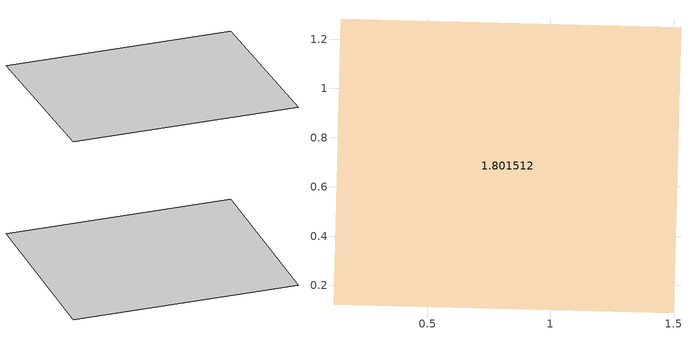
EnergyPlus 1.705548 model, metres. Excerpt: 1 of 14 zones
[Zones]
1.801512
 ceiling inside (1.366612): 1.5,0.09,1.65 1.53,1.25,1.62 0.15,1.28,1.62 0.12,0.12,1.65
[CoolingTower:TwoSpeed]
1.539424: Design Water Flow Rate {m3/s}=1.291383; High Fan Speed Air Flow Rate {m3/s}=1.030006; High Fan Speed Fan Power {W}=1.515003; High Fan Speed U-Factor Times Area Value {W/K}=1.644913; Low Fan Speed Air Flow Rate {m3/s}=1.437984; Low Fan Speed Air Flow Rate Sizing Factor=1.69787; Low Fan Speed Fan Power {W}=1.438416; Low Fan Speed Fan Power Sizing Factor=1.343669; Low Fan Speed U-Factor Times Area Value {W/K}=1.184732; Low Fan Speed U-Factor Times Area Sizing Factor=1.178572; Free Convection Regime Air Flow Rate {m3/s}=1.083466; Free Convection Regime Air Flow Rate Sizing Factor=1.397044; Free Convection Regime U-Factor Times Area Value {W/K}=1.309033; Free Convection U-Factor Times Area Value Sizing Factor=1.2024; Performance Input Method=1.071797; Heat Rejection Capacity and Nominal Capacity Sizing Ratio=1.502607; High Speed Nominal Capacity {W}=1.030672; Low Speed Nominal Capacity {W}=1.17249; Low Speed Nominal Capacity Sizing Factor=1.006497; Free Convection Nominal Capacity {W}=1.413594; Free Convection Nominal Capacity Sizing Factor=1.402447; Design Inlet Air Dry-Bulb Temperature {C}=1.992956; Design Inlet Air Wet-Bulb Temperature {C}=1.987725; Design Approach Temperature {deltaC}=1.392029; Design Range Temperature {deltaC}=1.950786; Basin Heater Capacity {W/K}=1.147014; Basin Heater Setpoint Temperature {C}=1.378335; Basin Heater Operating Schedule=1.91185; Evaporation Loss Mode=1.566373; Evaporation Loss Factor {percent/K}=1.025105; Drift Loss Percent {percent}=1.819502; Blowdown Calculation Mode=1.612033; Blowdown Concentration Ratio=1.644779; Blowdown Makeup Water Usage Schedule=1.503023; Supply Water Storage Tank=1.496344; Number of Cells=1.477079; Cell Control=1.770038; Cell Minimum  Water Flow Rate Fraction=1.653551; Cell Maximum Water Flow Rate Fraction=1.403341; Sizing Factor=1.890484
[CoolingTower:VariableSpeed:Merkel]
1.36101: Performance Input Method=1.714571; Heat Rejection Capacity and Nominal Capacity Sizing Ratio=1.529425; Nominal Capacity {W}=1.147301; Free Convection Nominal Capacity {W}=1.043858; Free Convection Nominal Capacity Sizing Factor=1.291137; Design Water Flow Rate {m3/s}=1.175948; Design Water Flow Rate per Unit of Nominal Capacity {m3/s-W}=1.32907; Design Air Flow Rate {m3/s}=1.384535; Design Air Flow Rate Per Unit of Nominal Capacity {m3/s-W}=1.861145; Minimum Air Flow Rate Ratio=1.9398; Design Fan Power {W}=1.865885; Design Fan Power Per Unit of Nominal Capacity=1.538983; Fan Power Modifier Function of Air Flow Rate Ratio Curve=1.353124; Free Convection Regime Air Flow Rate {m3/s}=1.847896; Free Convection Regime Air Flow Rate Sizing Factor=1.239496; Design Air Flow Rate U-Factor Times Area Value {W/K}=1.37445; Free Convection Regime U-Factor Times Area Value {W/K}=1.227828; Free Convection U-Factor Times Area Value Sizing Factor=1.330475; U-Factor Times Area Modifier Function of Air Flow Ratio Curve=1.721692; U-Factor Times Area Modifier Function of Wetbulb Temperature Difference Curve=1.388067; U-Factor Times Area Modifier Function of Water Flow Ratio Curve=1.056362; Design Inlet Air Dry-Bulb Temperature {C}=1.486717; Design Inlet Air Wet-Bulb Temperature {C}=1.577427; Design Approach Temperature {deltaC}=1.097473; Design Range Temperature {deltaC}=1.34831; Basin Heater Capacity {W/K}=1.600376; Basin Heater Setpoint Temperature {C}=1.517944; Basin Heater Operating Schedule=1.68144; Evaporation Loss Mode=1.629855; Evaporation Loss Factor {percent/K}=1.9054; Drift Loss Percent {percent}=1.403899; Blowdown Calculation Mode=1.870499; Blowdown Concentration Ratio=1.771908; Blowdown Makeup Water Usage Schedule=1.601556; Supply Water Storage Tank=1.198488; Number of Cells=1.568231; Cell Control=1.120057; Cell Minimum  Water Flow Rate Fraction=1.170572; Cell Maximum Water Flow Rate Fraction=1.838547; Sizing Factor=1.563563
[CoolingTower:VariableSpeed]
1.347798: Model Type=1.849927; Model Coefficient=1.21973; Design Inlet Air Wet-Bulb Temperature {C}=1.474763; Design Approach Temperature {deltaC}=1.803841; Design Range Temperature {deltaC}=1.971575; Design Water Flow Rate {m3/s}=1.69097; Design Air Flow Rate {m3/s}=1.802497; Design Fan Power {W}=1.846273; Fan Power Ratio Function of Air Flow Rate Ratio Curve=1.017374; Minimum Air Flow Rate Ratio=1.284285; Fraction of Tower Capacity in Free Convection Regime=1.080415; Basin Heater Capacity {W/K}=1.088935; Basin Heater Setpoint Temperature {C}=1.310141; Basin Heater Operating Schedule=1.593729; Evaporation Loss Mode=1.838852; Evaporation Loss Factor {percent/K}=1.003323; Drift Loss Percent {percent}=1.247885; Blowdown Calculation Mode=1.987771; Blowdown Concentration Ratio=1.284899; Blowdown Makeup Water Usage Schedule=1.03066; Supply Water Storage Tank=1.319438; Number of Cells=1.443032; Cell Control=1.160022; Cell Minimum  Water Flow Rate Fraction=1.370074; Cell Maximum Water Flow Rate Fraction=1.344348; Sizing Factor=1.545733
[CoolingTowerPerformance:CoolTools]
1.117141: Minimum Inlet Air Wet-Bulb Temperature {C}=1.744017; Maximum Inlet Air Wet-Bulb Temperature {C}=1.674119; Minimum Range Temperature {deltaC}=1.639123; Maximum Range Temperature {deltaC}=1.915679; Minimum Approach Temperature {deltaC}=1.258802; Maximum Approach Temperature {deltaC}=1.648563; Minimum Water Flow Rate Ratio=1.409396; Maximum Water Flow Rate Ratio=1.774051; Coefficient 1=1.426118; Coefficient 2=1.16932; Coefficient 3=1.029007; Coefficient 4=1.619564; Coefficient 5=1.026543; Coefficient 6=1.207157; Coefficient 7=1.648164; Coefficient 8=1.814095; Coefficient 9=1.536945; Coefficient 10=1.643968; Coefficient 11=1.683676; Coefficient 12=1.919716; Coefficient 13=1.833606; Coefficient 14=1.16341; Coefficient 15=1.147079; Coefficient 16=1.714322; Coefficient 17=1.145346; Coefficient 18=1.39152; Coefficient 19=1.22276; Coefficient 20=1.45725; Coefficient 21=1.25665; Coefficient 22=1.287343; Coefficient 23=1.096083; Coefficient 24=1.404908; Coefficient 25=1.960793; Coefficient 26=1.783557; Coefficient 27=1.031513; Coefficient 28=1.576402; Coefficient 29=1.762962; Coefficient 30=1.677098; Coefficient 31=1.700742; Coefficient 32=1.769155; Coefficient 33=1.833385; Coefficient 34=1.769786; Coefficient 35=1.760813
[CoolingTowerPerformance:YorkCalc]
1.824537: Minimum Inlet Air Wet-Bulb Temperature {C}=1.210451; Maximum Inlet Air Wet-Bulb Temperature {C}=1.258947; Minimum Range Temperature {deltaC}=1.682246; Maximum Range Temperature {deltaC}=1.143488; Minimum Approach Temperature {deltaC}=1.253843; Maximum Approach Temperature {deltaC}=1.37804; Minimum Water Flow Rate Ratio=1.827164; Maximum Water Flow Rate Ratio=1.452143; Maximum Liquid to Gas Ratio=1.347653; Coefficient 1=1.287283; Coefficient 2=1.777414; Coefficient 3=1.817458; Coefficient 4=1.853516; Coefficient 5=1.214276; Coefficient 6=1.912696; Coefficient 7=1.912833; Coefficient 8=1.313728; Coefficient 9=1.844626; Coefficient 10=1.238686; Coefficient 11=1.53374; Coefficient 12=1.904376; Coefficient 13=1.962575; Coefficient 14=1.465162; Coefficient 15=1.363346; Coefficient 16=1.13846; Coefficient 17=1.341621; Coefficient 18=1.334128; Coefficient 19=1.988136; Coefficient 20=1.81902; Coefficient 21=1.885145; Coefficient 22=1.197941; Coefficient 23=1.163544; Coefficient 24=1.24226; Coefficient 25=1.017036; Coefficient 26=1.847432; Coefficient 27=1.329571
[EvaporativeFluidCooler:SingleSpeed]
1.650672: Design Air Flow Rate {m3/s}=1.376416; Design Air Flow Rate Fan Power {W}=1.936164; Design Spray Water Flow Rate {m3/s}=1.437767; Performance Input Method=1.577915; Heat Rejection Capacity and Nominal Capacity Sizing Ratio=1.59318; Standard Design Capacity {W}=1.192549; Design Air Flow Rate U-factor Times Area Value {W/K}=1.386079; Design Water Flow Rate {m3/s}=1.268075; User Specified Design Capacity {W}=1.92183; Design Entering Water Temperature {C}=1.998833; Design Entering Air Temperature {C}=1.840517; Design Entering Air Wet-bulb Temperature {C}=1.534887; Capacity Control=1.481015; Sizing Factor=1.492423; Evaporation Loss Mode=1.096321; Evaporation Loss Factor {percent/K}=1.80776; Drift Loss Percent {percent}=1.791546; Blowdown Calculation Mode=1.423379; Blowdown Concentration Ratio=1.965806; Blowdown Makeup Water Usage Schedule=1.462244; Supply Water Storage Tank=1.289275
[EvaporativeFluidCooler:TwoSpeed]
1.796646: High Fan Speed Air Flow Rate {m3/s}=1.528219; High Fan Speed Fan Power {W}=1.262674; Low Fan Speed Air Flow Rate {m3/s}=1.799972; Low Fan Speed Air Flow Rate Sizing Factor=1.403593; Low Fan Speed Fan Power {W}=1.633684; Low Fan Speed Fan Power Sizing Factor=1.758049; Design Spray Water Flow Rate {m3/s}=1.128544; Performance Input Method=1.223784; Heat Rejection Capacity and Nominal Capacity Sizing Ratio=1.396113; High Speed Standard Design Capacity {W}=1.204832; Low Speed Standard Design Capacity {W}=1.273486; Low Speed Standard Capacity Sizing Factor=1.270588; High Fan Speed U-factor Times Area Value {W/K}=1.60759; Low Fan Speed U-factor Times Area Value {W/K}=1.799159; Low Fan Speed U-Factor Times Area Sizing Factor=1.054225; Design Water Flow Rate {m3/s}=1.487209; High Speed User Specified Design Capacity {W}=1.531214; Low Speed User Specified Design Capacity {W}=1.557827; Low Speed User Specified Design Capacity Sizing Factor=1.439597; Design Entering Water Temperature {C}=1.596961; Design Entering Air Temperature {C}=1.654351; Design Entering Air Wet-bulb Temperature {C}=1.081239; High Speed Sizing Factor=1.440895; Evaporation Loss Mode=1.128469; Evaporation Loss Factor {percent/K}=1.703624; Drift Loss Percent {percent}=1.252024; Blowdown Calculation Mode=1.222728; Blowdown Concentration Ratio=1.150399; Blowdown Makeup Water Usage Schedule=1.785539; Supply Water Storage Tank=1.813164
[FluidCooler:SingleSpeed]
1.368656: Performance Input Method=1.196115; Design Air Flow Rate U-factor Times Area Value {W/K}=1.396805; Nominal Capacity {W}=1.109127; Design Entering Water Temperature {C}=1.966486; Design Entering Air Temperature {C}=1.598937; Design Entering Air Wetbulb Temperature {C}=1.525498; Design Water Flow Rate {m3/s}=1.961573; Design Air Flow Rate {m3/s}=1.943569; Design Air Flow Rate Fan Power {W}=1.314415
[FluidCooler:TwoSpeed]
1.79199: Performance Input Method=1.802533; High Fan Speed U-factor Times Area Value {W/K}=1.416112; Low Fan Speed U-factor Times Area Value {W/K}=1.223019; Low Fan Speed U-Factor Times Area Sizing Factor=1.046866; High Speed Nominal Capacity {W}=1.279123; Low Speed Nominal Capacity {W}=1.158463; Low Speed Nominal Capacity Sizing Factor=1.729609; Design Entering Water Temperature {C}=1.576168; Design Entering Air Temperature {C}=1.794; Design Entering Air Wet-bulb Temperature {C}=1.555481; Design Water Flow Rate {m3/s}=1.963605; High Fan Speed Air Flow Rate {m3/s}=1.849034; High Fan Speed Fan Power {W}=1.30084; Low Fan Speed Air Flow Rate {m3/s}=1.308642; Low Fan Speed Air Flow Rate Sizing Factor=1.133075; Low Fan Speed Fan Power {W}=1.303759; Low Fan Speed Fan Power Sizing Factor=1.297262
[GroundHeatExchanger:ResponseFactors]
1.244456: GHE:Vertical:Properties Object=1.591566; Number of Boreholes=1.442997; G-Function Reference Ratio=1.397919; g-Function Ln(T/Ts) Value 1=1.443003; g-Function g Value 1=1.265698; g-Function Ln(T/Ts) Value 2=1.861273; g-Function g Value 2=1.071069; g-Function Ln(T/Ts) Value 3=1.889617; g-Function g Value 3=1.777664; g-Function Ln(T/Ts) Value 4=1.019955; g-Function g Value 4=1.761283; g-Function Ln(T/Ts) Value 5=1.570197; g-Function g Value 5=1.732261; g-Function Ln(T/Ts) Value 6=1.417151; g-Function g Value 6=1.036736; g-Function Ln(T/Ts) Value 7=1.592716; g-Function g Value 7=1.368075; g-Function Ln(T/Ts) Value 8=1.649602; g-Function g Value 8=1.169706; g-Function Ln(T/Ts) Value 9=1.952838; g-Function g Value 9=1.260607; g-Function Ln(T/Ts) Value 10=1.303306; g-Function g Value 10=1.464698; g-Function Ln(T/Ts) Value 11=1.549553; g-Function g Value 11=1.275395; g-Function Ln(T/Ts) Value 12=1.094144; g-Function g Value 12=1.836567; g-Function Ln(T/Ts) Value 13=1.45079; g-Function g Value 13=1.771145; g-Function Ln(T/Ts) Value 14=1.258506; g-Function g Value 14=1.638646; g-Function Ln(T/Ts) Value 15=1.409054; g-Function g Value 15=1.052848; g-Function Ln(T/Ts) Value 16=1.193914; g-Function g Value 16=1.74087; g-Function Ln(T/Ts) Value 17=1.627041; g-Function g Value 17=1.074912; g-Function Ln(T/Ts) Value 18=1.349648; g-Function g Value 18=1.857898; g-Function Ln(T/Ts) Value 19=1.77327; g-Function g Value 19=1.394281; g-Function Ln(T/Ts) Value 20=1.367369; g-Function g Value 20=1.127244; g-Function Ln(T/Ts) Value 21=1.247705; g-Function g Value 21=1.373567; g-Function Ln(T/Ts) Value 22=1.471749; g-Function g Value 22=1.937395; g-Function Ln(T/Ts) Value 23=1.697377; g-Function g Value 23=1.634167; g-Function Ln(T/Ts) Value 24=1.111091; g-Function g Value 24=1.005943; g-Function Ln(T/Ts) Value 25=1.782018; g-Function g Value 25=1.759395; g-Function Ln(T/Ts) Value 26=1.847955; g-Function g Value 26=1.707703; g-Function Ln(T/Ts) Value 27=1.189676; g-Function g Value 27=1.247603; g-Function Ln(T/Ts) Value 28=1.499786; g-Function g Value 28=1.652845; g-Function Ln(T/Ts) Value 29=1.902346; g-Function g Value 29=1.715307; g-Function Ln(T/Ts) Value 30=1.529535; g-Function g Value 30=1.515014; g-Function Ln(T/Ts) Value 31=1.711592; g-Function g Value 31=1.350313; g-Function Ln(T/Ts) Value 32=1.686287; g-Function g Value 32=1.109456; g-Function Ln(T/Ts) Value 33=1.984175; g-Function g Value 33=1.614838; g-Function Ln(T/Ts) Value 34=1.895884; g-Function g Value 34=1.721143; g-Function Ln(T/Ts) Value 35=1.677676; g-Function g Value 35=1.198643; g-Function Ln(T/Ts) Value 36=1.401551; g-Function g Value 36=1.682902; g-Function Ln(T/Ts) Value 37=1.60612; g-Function g Value 37=1.222148; g-Function Ln(T/Ts) Value 38=1.154521; g-Function g Value 38=1.203533; g-Function Ln(T/Ts) Value 39=1.955604; g-Function g Value 39=1.689566; g-Function Ln(T/Ts) Value 40=1.454659; g-Function g Value 40=1.44594; g-Function Ln(T/Ts) Value 41=1.049919; g-Function g Value 41=1.192022; g-Function Ln(T/Ts) Value 42=1.84109; g-Function g Value 42=1.85525; g-Function Ln(T/Ts) Value 43=1.366176; g-Function g Value 43=1.860681; g-Function Ln(T/Ts) Value 44=1.23282; g-Function g Value 44=1.736946; g-Function Ln(T/Ts) Value 45=1.800434; g-Function g Value 45=1.56987; g-Function Ln(T/Ts) Value 46=1.319362; g-Function g Value 46=1.084985; g-Function Ln(T/Ts) Value 47=1.183319; g-Function g Value 47=1.390209; g-Function Ln(T/Ts) Value 48=1.201364; g-Function g Value 48=1.659926; g-Function Ln(T/Ts) Value 49=1.045655; g-Function g Value 49=1.291728; g-Function Ln(T/Ts) Value 50=1.281231; g-Function g Value 50=1.317055; g-Function Ln(T/Ts) Value 51=1.634084; g-Function g Value 51=1.096998; g-Function Ln(T/Ts) Value 52=1.40375; g-Function g Value 52=1.584508; g-Function Ln(T/Ts) Value 53=1.176694; g-Function g Value 53=1.684255; g-Function Ln(T/Ts) Value 54=1.246716; g-Function g Value 54=1.4914; g-Function Ln(T/Ts) Value 55=1.398645; g-Function g Value 55=1.440522; g-Function Ln(T/Ts) Value 56=1.961558; g-Function g Value 56=1.645946; g-Function Ln(T/Ts) Value 57=1.28779; g-Function g Value 57=1.964737; g-Function Ln(T/Ts) Value 58=1.063962; g-Function g Value 58=1.563588; g-Function Ln(T/Ts) Value 59=1.110304; g-Function g Value 59=1.020877; g-Function Ln(T/Ts) Value 60=1.574497; g-Function g Value 60=1.245119; g-Function Ln(T/Ts) Value 61=1.676306; g-Function g Value 61=1.741083; g-Function Ln(T/Ts) Value 62=1.409238; g-Function g Value 62=1.00481; g-Function Ln(T/Ts) Value 63=1.855486; g-Function g Value 63=1.078786; g-Function Ln(T/Ts) Value 64=1.020397; g-Function g Value 64=1.548531; g-Function Ln(T/Ts) Value 65=1.34273; g-Function g Value 65=1.51183; g-Function Ln(T/Ts) Value 66=1.28694; g-Function g Value 66=1.301882; g-Function Ln(T/Ts) Value 67=1.673743; g-Function g Value 67=1.995598; g-Function Ln(T/Ts) Value 68=1.655217; g-Function g Value 68=1.988311; g-Function Ln(T/Ts) Value 69=1.490676; g-Function g Value 69=1.166137; g-Function Ln(T/Ts) Value 70=1.529585; g-Function g Value 70=1.457245; g-Function Ln(T/Ts) Value 71=1.05775; g-Function g Value 71=1.793284; g-Function Ln(T/Ts) Value 72=1.913037; g-Function g Value 72=1.762212; g-Function Ln(T/Ts) Value 73=1.026882; g-Function g Value 73=1.483789; g-Function Ln(T/Ts) Value 74=1.29782; g-Function g Value 74=1.488967; g-Function Ln(T/Ts) Value 75=1.453308; g-Function g Value 75=1.634442; g-Function Ln(T/Ts) Value 76=1.806066; g-Function g Value 76=1.333614; g-Function Ln(T/Ts) Value 77=1.061211; g-Function g Value 77=1.635197; g-Function Ln(T/Ts) Value 78=1.580413; g-Function g Value 78=1.930738; g-Function Ln(T/Ts) Value 79=1.759342; g-Function g Value 79=1.322296; g-Function Ln(T/Ts) Value 80=1.424635; g-Function g Value 80=1.931521; g-Function Ln(T/Ts) Value 81=1.406651; g-Function g Value 81=1.681395; g-Function Ln(T/Ts) Value 82=1.69426; g-Function g Value 82=1.331875; g-Function Ln(T/Ts) Value 83=1.827904; g-Function g Value 83=1.800692; g-Function Ln(T/Ts) Value 84=1.437201; g-Function g Value 84=1.050561; g-Function Ln(T/Ts) Value 85=1.079316; g-Function g Value 85=1.074044; g-Function Ln(T/Ts) Value 86=1.784379; g-Function g Value 86=1.757319; g-Function Ln(T/Ts) Value 87=1.96417; g-Function g Value 87=1.654103; g-Function Ln(T/Ts) Value 88=1.590346; g-Function g Value 88=1.950988; g-Function Ln(T/Ts) Value 89=1.798444; g-Function g Value 89=1.15543; g-Function Ln(T/Ts) Value 90=1.323915; g-Function g Value 90=1.287637; g-Function Ln(T/Ts) Value 91=1.426439; g-Function g Value 91=1.607627; g-Function Ln(T/Ts) Value 92=1.208778; g-Function g Value 92=1.158682; g-Function Ln(T/Ts) Value 93=1.486399; g-Function g Value 93=1.658461; g-Function Ln(T/Ts) Value 94=1.614137; g-Function g Value 94=1.519019; g-Function Ln(T/Ts) Value 95=1.926138; g-Function g Value 95=1.026987; g-Function Ln(T/Ts) Value 96=1.695328; g-Function g Value 96=1.965146; g-Function Ln(T/Ts) Value 97=1.768668; g-Function g Value 97=1.206673; g-Function Ln(T/Ts) Value 98=1.284441; g-Function g Value 98=1.063284; g-Function Ln(T/Ts) Value 99=1.127818; g-Function g Value 99=1.41853; g-Function Ln(T/Ts) Value 100=1.030953; g-Function g Value 100=1.927508
[GroundHeatExchanger:Pond]
1.473865: Pond Depth {m}=1.047871; Pond Area {m2}=1.149154; Hydronic Tubing Inside Diameter {m}=1.929228; Hydronic Tubing Outside Diameter {m}=1.274735; Hydronic Tubing Thermal Conductivity {W/m-K}=1.368524; Ground Thermal Conductivity {W/m2-K}=1.133728; Number of Tubing Circuits=1.385908; Length of Each Tubing Circuit {m}=1.923495
[GroundHeatExchanger:Surface]
1.615847: Construction=1.060947; Hydronic Tubing Inside Diameter {m}=1.876572; Number of Tubing Circuits=1.48312; Hydronic Tube Spacing {m}=1.217125; Surface Length {m}=1.29166; Surface Width {m}=1.425905; Lower Surface Environment=1.387123
[GroundHeatExchanger:HorizontalTrench]
1.099109: Design Flow Rate {m3/s}=1.96003; Trench Length in Pipe Axial Direction {m}=1.493914; Number of Trenches=1.838734; Horizontal Spacing Between Pipes {m}=1.152359; Pipe Inner Diameter {m}=1.604733; Pipe Outer Diameter {m}=1.755362; Burial Depth {m}=1.717722; Soil Thermal Conductivity {W/m-K}=1.775403; Soil Density {kg/m3}=1.205571; Soil Specific Heat {J/kg-K}=1.792936; Pipe Thermal Conductivity {W/m-K}=1.334736; Pipe Density {kg/m3}=1.985152; Pipe Specific Heat {J/kg-K}=1.643953; Soil Moisture Content Percent {percent}=1.52491; Soil Moisture Content Percent at Saturation {percent}=1.247455; Undisturbed Ground Temperature Model Type=1.17107; Undisturbed Ground Temperature Model=1.563982; Evapotranspiration Ground Cover Parameter=1.581474
[GroundHeatExchanger:Slinky]
1.877813: Design Flow Rate {m3/s}=1.257854; Soil Thermal Conductivity {W/m-K}=1.652629; Soil Density {kg/m3}=1.643534; Soil Specific Heat {J/kg-K}=1.582624; Pipe Thermal Conductivity {W/m-K}=1.71744; Pipe Density {kg/m3}=1.394231; Pipe Specific Heat {J/kg-K}=1.307643; Pipe Outer Diameter {m}=1.173548; Pipe Thickness {m}=1.444913; Heat Exchanger Configuration=1.961079; Coil Diameter {m}=1.609299; Coil Pitch {m}=1.511988; Trench Depth {m}=1.949368; Trench Length {m}=1.138388; Number of Trenches=1.25535; Horizontal Spacing Between Pipes {m}=1.289901; Undisturbed Ground Temperature Model Type=1.717438; Undisturbed Ground Temperature Model=1.778759; Maximum Length of Simulation {years}=1.750495
[HeatExchanger:FluidToFluid]
1.805686: Availability Schedule=1.416419; Loop Demand Side Design Flow Rate {m3/s}=1.479816; Loop Supply Side Design Flow Rate {m3/s}=1.514875; Heat Exchange Model Type=1.620456; Heat Exchanger U-Factor Times Area Value {W/K}=1.148378; Control Type=1.968116; Minimum Temperature Difference to Activate Heat Exchanger {deltaC}=1.439094; Heat Transfer Metering End Use Type=1.747396; Component Override Cooling Control Temperature Mode=1.316162; Sizing Factor=1.565655; Operation Minimum Temperature Limit {C}=1.703102; Operation Maximum Temperature Limit {C}=1.820485
[WaterHeater:Mixed]
1.316662: Tank Volume {m3}=1.970649; Setpoint Temperature Schedule=1.518637; Deadband Temperature Difference {deltaC}=1.532328; Maximum Temperature Limit {C}=1.955792; Heater Control Type=1.979285; Heater Maximum Capacity {W}=1.964653; Heater Minimum Capacity {W}=1.028507; Heater Ignition Minimum Flow Rate {m3/s}=1.21457; Heater Ignition Delay {s}=1.211008; Heater Fuel Type=1.495314; Heater Thermal Efficiency=1.009034; Part Load Factor Curve=1.805459; Off Cycle Parasitic Fuel Consumption Rate {W}=1.090928; Off Cycle Parasitic Fuel Type=1.14779; Off Cycle Parasitic Heat Fraction to Tank=1.424898; On Cycle Parasitic Fuel Consumption Rate {W}=1.687993; On Cycle Parasitic Fuel Type=1.302945; On Cycle Parasitic Heat Fraction to Tank=1.182883; Ambient Temperature Indicator=1.55619; Ambient Temperature Schedule=1.834402; Ambient Temperature Zone=1.49287; Off Cycle Loss Coefficient to Ambient Temperature {W/K}=1.340226; Off Cycle Loss Fraction to Zone=1.245233; On Cycle Loss Coefficient to Ambient Temperature {W/K}=1.221557; On Cycle Loss Fraction to Zone=1.156051; Peak Use Flow Rate {m3/s}=1.949675; Use Flow Rate Fraction Schedule=1.214983; Cold Water Supply Temperature Schedule=1.16802; Use Side Effectiveness=1.847716; Source Side Effectiveness=1.730992; Use Side Design Flow Rate {m3/s}=1.822691; Source Side Design Flow Rate {m3/s}=1.989915; Indirect Water Heating Recovery Time {hr}=1.09878; Source Side Flow Control Mode=1.12808; Indirect Alternate Setpoint Temperature Schedule=1.409991
[WaterHeater:Stratified]
1.148636: Tank Volume {m3}=1.73614; Tank Height {m}=1.222713; Tank Shape=1.980952; Tank Perimeter {m}=1.239865; Maximum Temperature Limit {C}=1.299735; Heater Priority Control=1.297797; Heater 1 Setpoint Temperature Schedule=1.708093; Heater 1 Deadband Temperature Difference {deltaC}=1.451265; Heater 1 Capacity {W}=1.737068; Heater 1 Height {m}=1.0212; Heater 2 Setpoint Temperature Schedule=1.681682; Heater 2 Deadband Temperature Difference {deltaC}=1.349101; Heater 2 Capacity {W}=1.837749; Heater 2 Height {m}=1.586587; Heater Fuel Type=1.633226; Heater Thermal Efficiency=1.801353; Off Cycle Parasitic Fuel Consumption Rate {W}=1.810337; Off Cycle Parasitic Fuel Type=1.930786; Off Cycle Parasitic Heat Fraction to Tank=1.064739; Off Cycle Parasitic Height {m}=1.36448; On Cycle Parasitic Fuel Consumption Rate {W}=1.797959; On Cycle Parasitic Fuel Type=1.186916; On Cycle Parasitic Heat Fraction to Tank=1.889368; On Cycle Parasitic Height {m}=1.36154; Ambient Temperature Indicator=1.643937; Ambient Temperature Schedule=1.387507; Ambient Temperature Zone=1.322018; Uniform Skin Loss Coefficient per Unit Area to Ambient Temperature {W/m2-K}=1.907414; Skin Loss Fraction to Zone=1.417631; Off Cycle Flue Loss Coefficient to Ambient Temperature {W/K}=1.019976; Off Cycle Flue Loss Fraction to Zone=1.001454; Peak Use Flow Rate {m3/s}=1.12898; Use Flow Rate Fraction Schedule=1.218023; Cold Water Supply Temperature Schedule=1.473538; Use Side Effectiveness=1.238205; Use Side Inlet Height {m}=1.646632; Use Side Outlet Height {m}=1.356349; Source Side Effectiveness=1.867444; Source Side Inlet Height {m}=1.168767; Source Side Outlet Height {m}=1.247892; Inlet Mode=1.748736; Use Side Design Flow Rate {m3/s}=1.969043; Source Side Design Flow Rate {m3/s}=1.327105; Indirect Water Heating Recovery Time {hr}=1.633474; Number of Nodes=1.260203; Additional Destratification Conductivity {W/m-K}=1.680006; Node 1 Additional Loss Coefficient {W/K}=1.708133; Node 2 Additional Loss Coefficient {W/K}=1.198641; Node 3 Additional Loss Coefficient {W/K}=1.689947; Node 4 Additional Loss Coefficient {W/K}=1.265041; Node 5 Additional Loss Coefficient {W/K}=1.580224; Node 6 Additional Loss Coefficient {W/K}=1.950778; Node 7 Additional Loss Coefficient {W/K}=1.578313; Node 8 Additional Loss Coefficient {W/K}=1.415617; Node 9 Additional Loss Coefficient {W/K}=1.931474; Node 10 Additional Loss Coefficient {W/K}=1.738089; Node 11 Additional Loss Coefficient {W/K}=1.943184; Node 12 Additional Loss Coefficient {W/K}=1.390583; Source Side Flow Control Mode=1.047835; Indirect Alternate Setpoint Temperature Schedule=1.515227
[WaterHeater:Sizing]
1.483108: Design Mode=1.406798; Time Storage Can Meet Peak Draw {hr}=1.341233; Time for Tank Recovery {hr}=1.858913; Nominal Tank Volume for Autosizing Plant Connections {m3}=1.030421; Number of Bedrooms=1.279752; Number of Bathrooms=1.427694; Storage Capacity per Person {m3/person}=1.733562; Recovery Capacity per Person {m3/hr-person}=1.254373; Storage Capacity per Floor Area {m3/m2}=1.314193; Recovery Capacity per Floor Area {m3/hr-m2}=1.455474; Number of Units=1.506912; Storage Capacity per Unit {m3}=1.614255; Recovery Capacity PerUnit {m3/hr}=1.444753; Storage Capacity per Collector Area {m3/m2}=1.683178; Height Aspect Ratio=1.215645
[WaterHeater:HeatPump:PumpedCondenser]
1.562519: Availability Schedule=1.626571; Compressor Setpoint Temperature Schedule=1.307889; Dead Band Temperature Difference {deltaC}=1.081013; Condenser Water Flow Rate {m3/s}=1.543292; Evaporator Air Flow Rate {m3/s}=1.274464; Inlet Air Configuration=1.968581; Inlet Air Temperature Schedule=1.541708; Inlet Air Humidity Schedule=1.002664; Inlet Air Zone=1.426133; Tank=1.561982; DX Coil=1.888701; Minimum Inlet Air Temperature for Compressor Operation {C}=1.821548; Maximum Inlet Air Temperature for Compressor Operation {C}=1.88989; Compressor Location=1.771717; Compressor Ambient Temperature Schedule=1.803178; Fan=1.646059; Fan Placement=1.089393; On Cycle Parasitic Electric Load {W}=1.341606; Off Cycle Parasitic Electric Load {W}=1.025824; Parasitic Heat Rejection Location=1.088099; Inlet Air Mixer Schedule=1.819999; Tank Element Control Logic=1.476324; Control Sensor 1 Height In Stratified Tank {m}=1.017053; Control Sensor 1 Weight=1.803253; Control Sensor 2 Height In Stratified Tank {m}=1.406994
[WaterHeater:HeatPump:WrappedCondenser]
1.146246: Availability Schedule=1.964562; Compressor Setpoint Temperature Schedule=1.3389; Dead Band Temperature Difference {deltaC}=1.915533; Condenser Bottom Location {m}=1.524195; Condenser Top Location {m}=1.370022; Evaporator Air Flow Rate {m3/s}=1.754601; Inlet Air Configuration=1.022189; Inlet Air Temperature Schedule=1.407348; Inlet Air Humidity Schedule=1.795271; Inlet Air Zone=1.754731; Tank=1.859939; DX Coil=1.696583; Minimum Inlet Air Temperature for Compressor Operation {C}=1.0804; Maximum Inlet Air Temperature for Compressor Operation {C}=1.940851; Compressor Location=1.511292; Compressor Ambient Temperature Schedule=1.782085; Fan=1.638599; Fan Placement=1.900712; On Cycle Parasitic Electric Load {W}=1.415825; Off Cycle Parasitic Electric Load {W}=1.653629; Parasitic Heat Rejection Location=1.528292; Inlet Air Mixer Schedule=1.972506; Tank Element Control Logic=1.731083; Control Sensor 1 Height In Stratified Tank {m}=1.490936; Control Sensor 1 Weight=1.542126; Control Sensor 2 Height In Stratified Tank {m}=1.083807
[ThermalStorage:Ice:Simple]
1.310511: Ice Storage Type=1.262662; Capacity {GJ}=1.946919
[ThermalStorage:Ice:Detailed]
1.515623: Availability Schedule=1.505662; Capacity {GJ}=1.580407; Discharging Curve=1.639168; Charging Curve=1.680341; Timestep of the Curve Data {hr}=1.689733; Parasitic Electric Load During Discharging=1.493526; Parasitic Electric Load During Charging=1.523738; Tank Loss Coefficient=1.295832; Freezing Temperature of Storage Medium {C}=1.828856; Thaw Process Indicator=1.369372
[ThermalStorage:ChilledWater:Mixed]
1.266561: Tank Volume {m3}=1.206279; Setpoint Temperature Schedule=1.930765; Deadband Temperature Difference {deltaC}=1.813886; Minimum Temperature Limit {C}=1.932285; Nominal Cooling Capacity {W}=1.461304; Ambient Temperature Indicator=1.659098; Ambient Temperature Schedule=1.398663; Ambient Temperature Zone=1.118628; Heat Gain Coefficient from Ambient Temperature {W/K}=1.018309; Use Side Heat Transfer Effectiveness=1.880332; Use Side Availability Schedule=1.6193; Use Side Design Flow Rate {m3/s}=1.366203; Source Side Heat Transfer Effectiveness=1.195041; Source Side Availability Schedule=1.842349; Source Side Design Flow Rate {m3/s}=1.383031; Tank Recovery Time {hr}=1.500669
[ThermalStorage:ChilledWater:Stratified]
1.366199: Tank Volume {m3}=1.801775; Tank Height {m}=1.336051; Tank Shape=1.397712; Tank Perimeter {m}=1.656761; Setpoint Temperature Schedule=1.235021; Deadband Temperature Difference {deltaC}=1.371518; Temperature Sensor Height {m}=1.535694; Minimum Temperature Limit {C}=1.759659; Nominal Cooling Capacity {W}=1.62579; Ambient Temperature Indicator=1.350822; Ambient Temperature Schedule=1.392949; Ambient Temperature Zone=1.052395; Uniform Skin Loss Coefficient per Unit Area to Ambient Temperature {W/m2-K}=1.296484; Use Side Heat Transfer Effectiveness=1.649283; Use Side Availability Schedule=1.282784; Use Side Inlet Height {m}=1.089741; Use Side Outlet Height {m}=1.983994; Use Side Design Flow Rate {m3/s}=1.04336; Source Side Heat Transfer Effectiveness=1.941339; Source Side Availability Schedule=1.073915; Source Side Inlet Height {m}=1.026955; Source Side Outlet Height {m}=1.303026; Source Side Design Flow Rate {m3/s}=1.506734; Tank Recovery Time {hr}=1.487347; Inlet Mode=1.707801; Number of Nodes=1.747062; Additional Destratification Conductivity {W/m-K}=1.96491; Node 1 Additional Loss Coefficient {W/K}=1.99197; Node 2 Additional Loss Coefficient {W/K}=1.806481; Node 3 Additional Loss Coefficient {W/K}=1.863374; Node 4 Additional Loss Coefficient {W/K}=1.628916; Node 5 Additional Loss Coefficient {W/K}=1.211135; Node 6 Additional Loss Coefficient {W/K}=1.765441; Node 7 Additional Loss Coefficient {W/K}=1.387129; Node 8 Additional Loss Coefficient {W/K}=1.105745; Node 9 Additional Loss Coefficient {W/K}=1.886358; Node 10 Additional Loss Coefficient {W/K}=1.672632
[PlantLoop]
1.116973: Fluid Type=1.811964; User Defined Fluid Type=1.330446; Plant Equipment Operation Scheme=1.902138; Maximum Loop Temperature {C}=1.739333; Minimum Loop Temperature {C}=1.130616; Maximum Loop Flow Rate {m3/s}=1.004801; Minimum Loop Flow Rate {m3/s}=1.425642; Plant Loop Volume {m3}=1.470431; Load Distribution Scheme=1.421652; Plant Loop Demand Calculation Scheme=1.097215; Common Pipe Simulation=1.502342; Pressure Simulation Type=1.616003; Loop Circulation Time {minutes}=1.225398
[CondenserLoop]
1.733577: Fluid Type=1.637447; User Defined Fluid Type=1.328118; Condenser Equipment Operation Scheme=1.986757; Maximum Loop Temperature {C}=1.398365; Minimum Loop Temperature {C}=1.557328; Maximum Loop Flow Rate {m3/s}=1.01324; Minimum Loop Flow Rate {m3/s}=1.0346; Condenser Loop Volume {m3}=1.240723; Load Distribution Scheme=1.753889; Pressure Simulation Type=1.589327; Loop Circulation Time {minutes}=1.559026
[PlantEquipmentList]
1.65939: 1.903485, 1.122064, 1.784831, 1.509744, 1.374051, 1.713606, 1.316715, 1.168768, 1.153898, 1.369921
[CondenserEquipmentList]
1.816732: 1.252541, 1.41042, 1.451692, 1.906395, 1.247985, 1.065704, 1.615845, 1.783183, 1.7338, 1.790582
[PlantEquipmentOperation:Uncontrolled]
1.033691: Equipment List=1.312606
[PlantEquipmentOperation:CoolingLoad]
1.888641: Load Range 1 Lower Limit {W}=1.609693; Load Range 1 Upper Limit {W}=1.036565; Range 1 Equipment List=1.173367; Load Range 2 Lower Limit {W}=1.948204; Load Range 2 Upper Limit {W}=1.755467; Range 2 Equipment List=1.875854; Load Range 3 Lower Limit {W}=1.075666; Load Range 3 Upper Limit {W}=1.230808; Range 3 Equipment List=1.189147; Load Range 4 Lower Limit {W}=1.980329; Load Range 4 Upper Limit {W}=1.795687; Range 4 Equipment List=1.220402; Load Range 5 Lower Limit {W}=1.021392; Load Range 5 Upper Limit {W}=1.330521; Range 5 Equipment List=1.454342; Load Range 6 Lower Limit {W}=1.366753; Load Range 6 Upper Limit {W}=1.465395; Range 6 Equipment List=1.599341; Load Range 7 Lower Limit {W}=1.095391; Load Range 7 Upper Limit {W}=1.351075; Range 7 Equipment List=1.040017; Load Range 8 Lower Limit {W}=1.54271; Load Range 8 Upper Limit {W}=1.513575; Range 8 Equipment List=1.601651; Load Range 9 Lower Limit {W}=1.022908; Load Range 9 Upper Limit {W}=1.640181; Range 9 Equipment List=1.332733; Load Range 10 Lower Limit {W}=1.059461; Load Range 10 Upper Limit {W}=1.153629; Range 10 Equipment List=1.985566
[PlantEquipmentOperation:HeatingLoad]
1.333932: Load Range 1 Lower Limit {W}=1.193804; Load Range 1 Upper Limit {W}=1.586783; Range 1 Equipment List=1.427558; Load Range 2 Lower Limit {W}=1.03359; Load Range 2 Upper Limit {W}=1.267923; Range 2 Equipment List=1.095137; Load Range 3 Lower Limit {W}=1.960359; Load Range 3 Upper Limit {W}=1.511604; Range 3 Equipment List=1.854635; Load Range 4 Lower Limit {W}=1.522745; Load Range 4 Upper Limit {W}=1.364303; Range 4 Equipment List=1.489468; Load Range 5 Lower Limit {W}=1.60195; Load Range 5 Upper Limit {W}=1.488076; Range 5 Equipment List=1.096483; Load Range 6 Lower Limit {W}=1.658407; Load Range 6 Upper Limit {W}=1.248698; Range 6 Equipment List=1.337139; Load Range 7 Lower Limit {W}=1.431374; Load Range 7 Upper Limit {W}=1.257495; Range 7 Equipment List=1.890155; Load Range 8 Lower Limit {W}=1.346606; Load Range 8 Upper Limit {W}=1.851458; Range 8 Equipment List=1.901783; Load Range 9 Lower Limit {W}=1.493667; Load Range 9 Upper Limit {W}=1.176939; Range 9 Equipment List=1.687852; Load Range 10 Lower Limit {W}=1.660425; Load Range 10 Upper Limit {W}=1.664276; Range 10 Equipment List=1.575514
[PlantEquipmentOperation:OutdoorDryBulb]
1.010928: Dry-Bulb Temperature Range 1 Lower Limit {C}=1.384799; Dry-Bulb Temperature Range 1 Upper Limit {C}=1.660343; Range 1 Equipment List=1.329743; Dry-Bulb Temperature Range 2 Lower Limit {C}=1.770944; Dry-Bulb Temperature Range 2 Upper Limit {C}=1.286636; Range 2 Equipment List=1.659176; Dry-Bulb Temperature Range 3 Lower Limit {C}=1.470207; Dry-Bulb Temperature Range 3 Upper Limit {C}=1.188663; Range 3 Equipment List=1.766145; Dry-Bulb Temperature Range 4 Lower Limit {C}=1.272652; Dry-Bulb Temperature Range 4 Upper Limit {C}=1.723773; Range 4 Equipment List=1.395983; Dry-Bulb Temperature Range 5 Lower Limit {C}=1.490134; Dry-Bulb Temperature Range 5 Upper Limit {C}=1.312844; Range 5 Equipment List=1.216723; Dry-Bulb Temperature Range 6 Lower Limit {C}=1.326557; Dry-Bulb Temperature Range 6 Upper Limit {C}=1.720138; Range 6 Equipment List=1.807645; Dry-Bulb Temperature Range 7 Lower Limit {C}=1.427877; Dry-Bulb Temperature Range 7 Upper Limit {C}=1.856425; Range 7 Equipment List=1.890546; Dry-Bulb Temperature Range 8 Lower Limit {C}=1.266393; Dry-Bulb Temperature Range 8 Upper Limit {C}=1.391721; Range 8 Equipment List=1.19463; Dry-Bulb Temperature Range 9 Lower Limit {C}=1.43672; Dry-Bulb Temperature Range 9 Upper Limit {C}=1.195497; Range 9 Equipment List=1.151528; Dry-Bulb Temperature Range 10 Lower Limit {C}=1.523852; Dry-Bulb Temperature Range 10 Upper Limit {C}=1.873127; Range 10 Equipment List=1.864061
[PlantEquipmentOperation:OutdoorWetBulb]
1.462486: Wet-Bulb Temperature Range 1 Lower Limit {C}=1.891027; Wet-Bulb Temperature Range 1 Upper Limit {C}=1.121457; Range 1 Equipment List=1.319509; Wet-Bulb Temperature Range 2 Lower Limit {C}=1.744823; Wet-Bulb Temperature Range 2 Upper Limit {C}=1.347972; Range 2 Equipment List=1.088755; Wet-Bulb Temperature Range 3 Lower Limit {C}=1.653212; Wet-Bulb Temperature Range 3 Upper Limit {C}=1.286928; Range 3 Equipment List=1.342016; Wet-Bulb Temperature Range 4 Lower Limit {C}=1.49554; Wet-Bulb Temperature Range 4 Upper Limit {C}=1.516108; Range 4 Equipment List=1.698484; Wet-Bulb Temperature Range 5 Lower Limit {C}=1.356617; Wet-Bulb Temperature Range 5 Upper Limit {C}=1.953934; Range 5 Equipment List=1.884333; Wet-Bulb Temperature Range 6 Lower Limit {C}=1.613583; Wet-Bulb Temperature Range 6 Upper Limit {C}=1.801993; Range 6 Equipment List=1.295786; Wet-Bulb Temperature Range 7 Lower Limit {C}=1.074843; Wet-Bulb Temperature Range 7 Upper Limit {C}=1.64386; Range 7 Equipment List=1.155743; Wet-Bulb Temperature Range 8 Lower Limit {C}=1.150794; Wet-Bulb Temperature Range 8 Upper Limit {C}=1.011039; Range 8 Equipment List=1.581611; Wet-Bulb Temperature Range 9 Lower Limit {C}=1.353476; Wet-Bulb Temperature Range 9 Upper Limit {C}=1.774636; Range 9 Equipment List=1.738391; Wet-Bulb Temperature Range 10 Lower Limit {C}=1.852923; Wet-Bulb Temperature Range 10 Upper Limit {C}=1.429433; Range 10 Equipment List=1.127088
[PlantEquipmentOperation:OutdoorRelativeHumidity]
1.190067: Relative Humidity Range 1 Lower Limit {percent}=1.220796; Relative Humidity Range 1 Upper Limit {percent}=1.407111; Range 1 Equipment List=1.200156; Relative Humidity Range 2 Lower Limit {percent}=1.202553; Relative Humidity Range 2 Upper Limit {percent}=1.738271; Range 2 Equipment List=1.439893; Relative Humidity Range 3 Lower Limit {percent}=1.596195; Relative Humidity Range 3 Upper Limit {percent}=1.781281; Range 3 Equipment List=1.95155; Relative Humidity Range 4 Lower Limit {percent}=1.201667; Relative Humidity Range 4 Upper Limit {percent}=1.356038; Range 4 Equipment List=1.616253; Relative Humidity Range 5 Lower Limit {percent}=1.353126; Relative Humidity Range 5 Upper Limit {percent}=1.527456; Range 5 Equipment List=1.037119; Relative Humidity Range 6 Lower Limit {percent}=1.847668; Relative Humidity Range 6 Upper Limit {percent}=1.084906; Range 6 Equipment List=1.304039; Relative Humidity Range 7 Lower Limit {percent}=1.041599; Relative Humidity Range 7 Upper Limit {percent}=1.081544; Range 7 Equipment List=1.891336; Relative Humidity Range 8 Lower Limit {percent}=1.610579; Relative Humidity Range 8 Upper Limit {percent}=1.194489; Range 8 Equipment List=1.655343; Relative Humidity Range 9 Lower Limit {percent}=1.322526; Relative Humidity Range 9 Upper Limit {percent}=1.109246; Range 9 Equipment List=1.571779; Relative Humidity Range 10 Lower Limit {percent}=1.1536; Relative Humidity Range 10 Upper Limit {percent}=1.187375; Range 10 Equipment List=1.685843
[PlantEquipmentOperation:OutdoorDewpoint]
1.578559: Dewpoint Temperature Range 1 Lower Limit {C}=1.173543; Dewpoint Temperature Range 1 Upper Limit {C}=1.256695; Range 1 Equipment List=1.340432; Dewpoint Temperature Range 2 Lower Limit {C}=1.277146; Dewpoint Temperature Range 2 Upper Limit {C}=1.340723; Range 2 Equipment List=1.216338; Dewpoint Temperature Range 3 Lower Limit {C}=1.327957; Dewpoint Temperature Range 3 Upper Limit {C}=1.965208; Range 3 Equipment List=1.574633; Dewpoint Temperature Range 4 Lower Limit {C}=1.870322; Dewpoint Temperature Range 4 Upper Limit {C}=1.548868; Range 4 Equipment List=1.00389; Dewpoint Temperature Range 5 Lower Limit {C}=1.604338; Dewpoint Temperature Range 5 Upper Limit {C}=1.59395; Range 5 Equipment List=1.189751; Dewpoint Temperature Range 6 Lower Limit {C}=1.895939; Dewpoint Temperature Range 6 Upper Limit {C}=1.734099; Range 6 Equipment List=1.036942; Dewpoint Temperature Range 7 Lower Limit {C}=1.613947; Dewpoint Temperature Range 7 Upper Limit {C}=1.613828; Range 7 Equipment List=1.858996; Dewpoint Temperature Range 8 Lower Limit {C}=1.076557; Dewpoint Temperature Range 8 Upper Limit {C}=1.502182; Range 8 Equipment List=1.177882; Dewpoint Temperature Range 9 Lower Limit {C}=1.730556; Dewpoint Temperature Range 9 Upper Limit {C}=1.020717; Range 9 Equipment List=1.243189; Dewpoint Temperature Range 10 Lower Limit {C}=1.484402; Dewpoint Temperature Range 10 Upper Limit {C}=1.472373; Range 10 Equipment List=1.061133
[PlantEquipmentOperation:ComponentSetpoint]
1.574334: Equipment 1=1.345741; Component 1 Flow Rate {m3/s}=1.008677; Operation 1 Type=1.76527; Equipment 2=1.293413; Component 2 Flow Rate {m3/s}=1.449494; Operation 2 Type=1.164867; Equipment 3=1.511612; Component 3 Flow Rate {m3/s}=1.686644; Operation 3 Type=1.074875; Equipment 4=1.512966; Component 4 Flow Rate {m3/s}=1.105772; Operation 4 Type=1.111803; Equipment 5=1.767926; Component 5 Flow Rate {m3/s}=1.168753; Operation 5 Type=1.725961; Equipment 6=1.376155; Component 6 Flow Rate {m3/s}=1.786255; Operation 6 Type=1.583783; Equipment 7=1.507444; Component 7 Flow Rate {m3/s}=1.912951; Operation 7 Type=1.282187; Equipment 8=1.830915; Component 8 Flow Rate {m3/s}=1.459142; Operation 8 Type=1.113705; Equipment 9=1.401248; Component 9 Flow Rate {m3/s}=1.862535; Operation 9 Type=1.851157; Equipment 10=1.720692; Component 10 Flow Rate {m3/s}=1.913924; Operation 10 Type=1.770598
[PlantEquipmentOperation:ThermalEnergyStorage]
1.281082: On-Peak Schedule=1.945613; Charging Availability Schedule=1.051569; Non-Charging Chilled Water Temperature {C}=1.372556; Charging Chilled Water Temperature {C}=1.680532; Component 1=1.092417; Component 1 Flow Rate {m3/s}=1.598495; Component 1 Operation Type=1.620755; Component 2=1.80418; Component 2 Flow Rate {m3/s}=1.328262; Component 2 Operation Type=1.234067; Component 3=1.896011; Component 3 Flow Rate {m3/s}=1.244465; Component 3 Operation Type=1.839827; Component 4=1.851513; Component 4 Flow Rate {m3/s}=1.610098; Component 4 Operation Type=1.328744; Component 5=1.921441; Component 5 Flow Rate {m3/s}=1.16258; Component 5 Operation Type=1.980748; Component 6=1.484542; Component 6 Flow Rate {m3/s}=1.87108; Component 6 Operation Type=1.693017; Component 7=1.099799; Component 7 Flow Rate {m3/s}=1.025873; Component 7 Operation Type=1.211912; Component 8=1.593833; Component 8 Flow Rate {m3/s}=1.378479; Component 8 Operation Type=1.212567; Component 9=1.777215; Component 9 Flow Rate {m3/s}=1.301326; Component 9 Operation Type=1.319881; Component 10=1.633426; Component 10 Flow Rate {m3/s}=1.185702; Component 10 Operation Type=1.414677
[PlantEquipmentOperation:OutdoorDryBulbDifference]
1.408111: Dry-Bulb Temperature Difference Range 1 Lower Limit {deltaC}=1.074098; Dry-Bulb Temperature Difference Range 1 Upper Limit {deltaC}=1.267313; Range 1 Equipment List=1.546737; Dry-Bulb Temperature Difference Range 2 Lower Limit {deltaC}=1.818754; Dry-Bulb Temperature Difference Range 2 Upper Limit {deltaC}=1.609332; Range 2 Equipment List=1.605212; Dry-Bulb Temperature Difference Range 3 Lower Limit {deltaC}=1.952228; Dry-Bulb Temperature Difference Range 3 Upper Limit {deltaC}=1.594712; Range 3 Equipment List=1.554162; Dry-Bulb Temperature Difference Range 4 Lower Limit {deltaC}=1.202606; Dry-Bulb Temperature Difference Range 4 Upper Limit {deltaC}=1.114391; Range 4 Equipment List=1.495186; Dry-Bulb Temperature Difference Range 5 Lower Limit {deltaC}=1.941852; Dry-Bulb Temperature Difference Range 5 Upper Limit {deltaC}=1.022203; Range 5 Equipment List=1.957604; Dry-Bulb Temperature Difference Range 6 Lower Limit {deltaC}=1.309543; Dry-Bulb Temperature Difference Range 6 Upper Limit {deltaC}=1.716799; Range 6 Equipment List=1.293311; Dry-Bulb Temperature Difference Range 7 Lower Limit {deltaC}=1.606438; Dry-Bulb Temperature Difference Range 7 Upper Limit {deltaC}=1.226565; Range 7 Equipment List=1.625157; Dry-Bulb Temperature Difference Range 8 Lower Limit {deltaC}=1.839966; Dry-Bulb Temperature Difference Range 8 Upper Limit {deltaC}=1.401288; Range 8 Equipment List=1.787573; Dry-Bulb Temperature Difference Range 9 Lower Limit {deltaC}=1.355463; Dry-Bulb Temperature Difference Range 9 Upper Limit {deltaC}=1.659055; Range 9 Equipment List=1.163991; Dry-Bulb Temperature Difference Range 10 Lower Limit {deltaC}=1.089551; Dry-Bulb Temperature Difference Range 10 Upper Limit {deltaC}=1.929265; Range 10 Equipment List=1.748442
[PlantEquipmentOperation:OutdoorWetBulbDifference]
1.713456: Wet-Bulb Temperature Difference Range 1 Lower Limit {deltaC}=1.341739; Wet-Bulb Temperature Difference Range 1 Upper Limit {deltaC}=1.185092; Range 1 Equipment List=1.631288; Wet-Bulb Temperature Difference Range 2 Lower Limit {deltaC}=1.05143; Wet-Bulb Temperature Difference Range 2 Upper Limit {deltaC}=1.452321; Range 2 Equipment List=1.453198; Wet-Bulb Temperature Difference Range 3 Lower Limit {deltaC}=1.27741; Wet-Bulb Temperature Difference Range 3 Upper Limit {deltaC}=1.011744; Range 3 Equipment List=1.125331; Wet-Bulb Temperature Difference Range 4 Lower Limit {deltaC}=1.022303; Wet-Bulb Temperature Difference Range 4 Upper Limit {deltaC}=1.055693; Range 4 Equipment List=1.47011; Wet-Bulb Temperature Difference Range 5 Lower Limit {deltaC}=1.620596; Wet-Bulb Temperature Difference Range 5 Upper Limit {deltaC}=1.175426; Range 5 Equipment List=1.929575; Wet-Bulb Temperature Difference Range 6 Lower Limit {deltaC}=1.098707; Wet-Bulb Temperature Difference Range 6 Upper Limit {deltaC}=1.234074; Range 6 Equipment List=1.087189; Wet-Bulb Temperature Difference Range 7 Lower Limit {deltaC}=1.187693; Wet-Bulb Temperature Difference Range 7 Upper Limit {deltaC}=1.594128; Range 7 Equipment List=1.188482; Wet-Bulb Temperature Difference Range 8 Lower Limit {deltaC}=1.151941; Wet-Bulb Temperature Difference Range 8 Upper Limit {deltaC}=1.459502; Range 8 Equipment List=1.630508; Wet-Bulb Temperature Difference Range 9 Lower Limit {deltaC}=1.773922; Wet-Bulb Temperature Difference Range 9 Upper Limit {deltaC}=1.561881; Range 9 Equipment List=1.980903; Wet-Bulb Temperature Difference Range 10 Lower Limit {deltaC}=1.062644; Wet-Bulb Temperature Difference Range 10 Upper Limit {deltaC}=1.738501; Range 10 Equipment List=1.135185
[PlantEquipmentOperation:OutdoorDewpointDifference]
1.109866: Dewpoint Temperature Difference Range 1 Lower Limit {deltaC}=1.92896; Dewpoint Temperature Difference Range 1 Upper Limit {deltaC}=1.394132; Range 1 Equipment List=1.09206; Dewpoint Temperature Difference Range 2 Lower Limit {deltaC}=1.405443; Dewpoint Temperature Difference Range 2 Upper Limit {deltaC}=1.181296; Range 2 Equipment List=1.893225; Dewpoint Temperature Difference Range 3 Lower Limit {deltaC}=1.076469; Dewpoint Temperature Difference Range 3 Upper Limit {deltaC}=1.257146; Range 3 Equipment List=1.461393; Dewpoint Temperature Difference Range 4 Lower Limit {deltaC}=1.797321; Dewpoint Temperature Difference Range 4 Upper Limit {deltaC}=1.381027; Range 4 Equipment List=1.542935; Dewpoint Temperature Difference Range 5 Lower Limit {deltaC}=1.255638; Dewpoint Temperature Difference Range 5 Upper Limit {deltaC}=1.709752; Range 5 Equipment List=1.008236; Dewpoint Temperature Difference Range 6 Lower Limit {deltaC}=1.817802; Dewpoint Temperature Difference Range 6 Upper Limit {deltaC}=1.211553; Range 6 Equipment List=1.750453; Dewpoint Temperature Difference Range 7 Lower Limit {deltaC}=1.410794; Dewpoint Temperature Difference Range 7 Upper Limit {deltaC}=1.286155; Range 7 Equipment List=1.02842; Dewpoint Temperature Difference Range 8 Lower Limit {deltaC}=1.884083; Dewpoint Temperature Difference Range 8 Upper Limit {deltaC}=1.507218; Range 8 Equipment List=1.754938; Dewpoint Temperature Difference Range 9 Lower Limit {deltaC}=1.597899; Dewpoint Temperature Difference Range 9 Upper Limit {deltaC}=1.498155; Range 9 Equipment List=1.947473; Dewpoint Temperature Difference Range 10 Lower Limit {deltaC}=1.836763; Dewpoint Temperature Difference Range 10 Upper Limit {deltaC}=1.394662; Range 10 Equipment List=1.231158
[PlantEquipmentOperationSchemes]
1.628591: Control Scheme 1=1.117011; Control Scheme 1 Schedule=1.050682; Control Scheme 2=1.287044; Control Scheme 2 Schedule=1.577508; Control Scheme 3=1.380655; Control Scheme 3 Schedule=1.237166; Control Scheme 4=1.683912; Control Scheme 4 Schedule=1.621645; Control Scheme 5=1.628229; Control Scheme 5 Schedule=1.281432; Control Scheme 6=1.373079; Control Scheme 6 Schedule=1.930488; Control Scheme 7=1.80699; Control Scheme 7 Schedule=1.708894; Control Scheme 8=1.69264; Control Scheme 8 Schedule=1.575686
[CondenserEquipmentOperationSchemes]
1.067112: Control Scheme 1=1.624125; Control Scheme 1 Schedule=1.594951; Control Scheme 2=1.678996; Control Scheme 2 Schedule=1.692608; Control Scheme 3=1.216238; Control Scheme 3 Schedule=1.187142; Control Scheme 4=1.267265; Control Scheme 4 Schedule=1.102484; Control Scheme 5=1.174403; Control Scheme 5 Schedule=1.221218; Control Scheme 6=1.553193; Control Scheme 6 Schedule=1.838326; Control Scheme 7=1.607285; Control Scheme 7 Schedule=1.519619; Control Scheme 8=1.610626; Control Scheme 8 Schedule=1.670787
[EnergyManagementSystem:Sensor]
1.672129: Output:Variable or Output:Meter Index Key=1.310133; Output:Variable or Output:Meter=1.907532
[EnergyManagementSystem:Actuator]
1.268595: Actuated Component Unique=1.663128; Actuated Component Type=1.233864; Actuated Component Control Type=1.696156
[EnergyManagementSystem:ProgramCallingManager]
1.47328: 1.587405; 1.096044; 1.454587; 1.413076; 1.372754; 1.175787; 1.157983; 1.725007; 1.420604; 1.33131; 1.044199; 1.258011; 1.49664; 1.328053; 1.629408; 1.026065; 1.871433; 1.416811; 1.97373; 1.41131; 1.711057; 1.161853; 1.196856; 1.617177; 1.717724; 1.519051
[EnergyManagementSystem:Program]
1.24367: 1.37151; 1.020399; 1.164003; 1.899878; 1.879692; 1.315434; 1.070159; 1.057631; 1.02777; 1.257186; 1.336945; 1.231151; 1.835581; 1.098645; 1.267889; 1.322353; 1.159876; 1.582061; 1.698745; 1.636474; 1.647443; 1.079564; 1.575619; 1.147697; 1.938236; 1.983795; 1.783094; 1.014775; 1.118499; 1.348524; 1.222353; 1.346653; 1.423888; 1.779282; 1.139309; 1.218102; 1.192598; 1.573981; 1.702722; 1.935334; 1.06849; 1.113541; 1.832331; 1.551633; 1.454213; 1.502517; 1.276977; 1.632978; 1.214329; 1.459718; 1.942727; 1.273668; 1.62844; 1.458839; 1.470999; 1.361948; 1.594313; 1.119081; 1.066688; 1.095633; 1.081003; 1.845779; 1.576291; 1.747733; 1.831979; 1.721026; 1.81603; 1.682078; 1.318249; 1.644295; 1.149981; 1.618945; 1.941486; 1.723071; 1.318196; 1.15068; 1.487151; 1.913468; 1.514825; 1.507324; 1.827619; 1.910861; 1.71625; 1.572239; 1.875306; 1.290506; 1.259201; 1.147732; 1.78579; 1.898166; 1.668885; 1.47068; 1.410938; 1.49074; 1.737113; 1.978158; 1.002032; 1.626881; 1.850418; 1.323056; 1.162893; 1.807627; 1.568189; 1.639714; 1.053006; 1.867024; 1.450789; 1.059541; 1.840645; 1.61275; 1.137683; 1.47664; 1.405998; 1.716741; 1.675565; 1.563436; 1.294291; 1.855815; 1.096476; 1.036299; 1.918917; 1.1023; 1.245937; 1.171168; 1.014555; 1.564655; 1.861069; 1.569178; 1.340298; 1.278097; 1.898721; 1.172286; 1.632782; 1.345227; 1.113593; 1.528892; 1.809303; 1.326651; 1.88636; 1.309467; 1.420947; 1.881612; 1.301801; 1.072177; 1.355715; 1.658607; 1.47692; 1.278511; 1.791646; 1.436017; 1.139072; 1.558899; 1.399945; 1.512733; 1.454091; 1.228344; 1.798103; 1.348776; 1.104411; 1.052044; 1.253028; 1.455925; 1.617191; 1.261018; 1.634165; 1.538344; 1.942445; 1.817727; 1.616624; 1.883202; 1.281161; 1.931707; 1.134305; 1.001304; 1.163429; 1.825185; 1.083019; 1.517709; 1.776566; 1.748712; 1.27362; 1.312362; 1.543242; 1.246782; 1.635123; 1.910715; 1.9496; 1.67346; 1.667833; 1.124351; 1.623387; 1.958006; 1.14647; 1.941614; 1.662077; 1.620501; 1.073292; 1.668229; 1.210994; 1.037471; 1.881221; 1.317927; 1.291439; 1.957511; 1.886969; 1.253075; 1.878816; 1.266914; 1.994161; 1.075297; 1.230754; 1.005291; 1.646462; 1.766099; 1.465233; 1.631199; 1.030701; 1.077495; 1.388711; 1.537766; 1.529994; 1.172632; 1.574248; 1.818314; 1.426875; 1.516415; 1.689628; 1.281987; 1.856413; 1.016131; 1.07549; 1.719373; 1.009343; 1.412076; 1.573447; 1.41813; 1.58519; 1.918177; 1.604213; 1.928613; 1.495392; 1.112622; 1.495732; 1.079496; 1.816424; 1.078479; 1.061296; 1.243399; 1.99293; 1.794325; 1.427676; 1.852511; 1.290838; 1.774868; 1.113244; 1.164217; 1.500493; 1.961577; 1.356096; 1.276725; 1.889778; 1.863301; 1.692183; 1.394683; 1.407241; 1.946898; 1.783432; 1.344814; 1.135218; 1.27786; 1.49587; 1.341533; 1.99296; 1.410934; 1.227751; 1.002578; 1.689755; 1.530752; 1.487682; 1.614632; 1.928059; 1.842453; 1.722745; 1.648945; 1.856613; 1.212309; 1.396624; 1.526967; 1.773574; 1.05835; 1.31773; 1.635964; 1.079638; 1.490988; 1.217324; 1.594651; 1.481164; 1.703644; 1.577646; 1.768811; 1.443303; 1.613372; 1.710037; 1.036924; 1.893116; 1.751481; 1.083062; 1.805788; 1.172706; 1.404167; 1.90064; 1.276148; 1.242338; 1.00313; 1.930167; 1.958319; 1.133569; 1.766205; 1.580639; 1.437811; 1.652367; 1.587984; 1.230779; 1.390956; 1.332241; 1.180443; 1.807162; 1.850528; 1.637363; 1.463565; 1.612339; 1.721374; 1.415694; 1.205964; 1.402963; 1.546035; 1.60211; 1.915515; 1.717913; 1.520374; 1.171525; 1.979974; 1.456421; 1.759197; 1.342018; 1.057605; 1.706193; 1.811882; 1.027957; 1.717806; 1.821539; 1.428002; 1.543124; 1.33173; 1.751495; 1.572949; 1.553839; 1.212916; 1.617948; 1.693563; 1.282087; 1.007908; 1.543761; 1.233751; 1.958642; 1.336886; 1.730899; 1.400117; 1.526191; 1.684285; 1.788556; 1.177587; 1.592463; 1.539424; 1.311274; 1.59503; 1.633349; 1.78713; 1.707072; 1.240885; 1.446027; 1.348362; 1.275574; 1.028788; 1.852093; 1.070837; 1.536127; 1.213195; 1.650681; 1.869656; 1.80593; 1.655005; 1.821586; 1.117926; 1.02816; 1.337192; 1.978396; 1.287389; 1.850095; 1.13042; 1.071611; 1.839042; 1.951239; 1.808677; 1.341771; 1.363767; 1.621449; 1.314896; 1.522579; 1.972953; 1.589055; 1.276577; 1.294029; 1.939123; 1.098994; 1.77142; 1.985526; 1.586556; 1.240925; 1.342942; 1.529016; 1.431914; 1.52736; 1.266107; 1.662111; 1.574868; 1.721789; 1.062948; 1.381207; 1.338721; 1.916801; 1.268194; 1.644619; 1.161035; 1.862214; 1.444895; 1.325698; 1.734252; 1.543196; 1.450045; 1.415961; 1.396326; 1.008392; 1.950209; 1.478212; 1.771339; 1.448048; 1.187148; 1.349671; 1.660135; 1.522138; 1.993441; 1.095097; 1.180939; 1.938487; 1.058116; 1.209911; 1.159983; 1.280895; 1.442268; 1.073325; 1.772134; 1.087266; 1.344688; 1.651464; 1.431514; 1.177729; 1.117489; 1.450494; 1.93213; 1.232765; 1.531727; 1.719742; 1.838497; 1.621331; 1.29303; 1.904827; 1.126261; 1.478987; 1.807221; 1.350779; 1.072827; 1.036018; 1.195943; 1.255171; 1.397982; 1.195561; 1.562284; 1.871236; 1.654523; 1.361731; 1.506402; 1.960999; 1.868876; 1.517742; 1.891153; 1.498398; 1.431729; 1.554036; 1.85771; 1.622409
[EnergyManagementSystem:Subroutine]
1.238651: 1.846407; 1.091192; 1.840174; 1.080717; 1.084125; 1.336291; 1.480123; 1.285137; 1.348061; 1.16289; 1.3951; 1.605879; 1.438814; 1.981696; 1.915489; 1.364293; 1.454833; 1.309859; 1.052337; 1.839736; 1.620545; 1.286601; 1.95048; 1.910199; 1.364477; 1.438838; 1.591669; 1.942931; 1.647383; 1.696808; 1.747693; 1.935064; 1.540371; 1.659691; 1.183506; 1.904235; 1.053022; 1.111241; 1.110351; 1.529219; 1.21152; 1.785405; 1.888884; 1.040543; 1.386776; 1.381951; 1.982302; 1.361121; 1.872552; 1.832093; 1.159463; 1.496873; 1.713587; 1.814115; 1.948018; 1.177352; 1.783721; 1.518995; 1.337528; 1.746369; 1.114022; 1.666033; 1.732596; 1.302619; 1.470907; 1.768473; 1.155989; 1.090303; 1.184272; 1.64913; 1.701761; 1.139755; 1.225613; 1.206015; 1.238381; 1.158068; 1.536154; 1.427958; 1.361858; 1.669716; 1.604968; 1.660235; 1.598865; 1.407183; 1.297108; 1.120193; 1.859862; 1.951585; 1.931726; 1.662872; 1.142225; 1.623294; 1.610202; 1.796634; 1.483369; 1.622568; 1.794266; 1.948788; 1.163872; 1.420169; 1.134126; 1.981209; 1.160602; 1.397997; 1.546591; 1.955971; 1.849841; 1.739704; 1.543197; 1.150967; 1.960409; 1.571329; 1.808331; 1.325536; 1.776792; 1.351918; 1.027357; 1.236085; 1.592263
